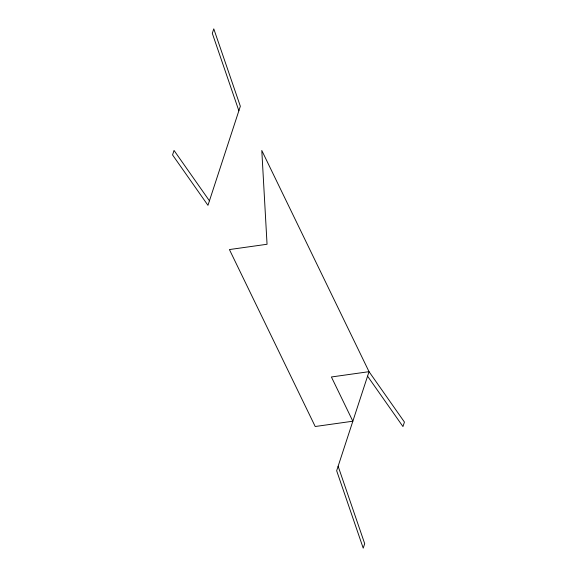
<?xml version="1.0" encoding="UTF-8"?>
<svg xmlns="http://www.w3.org/2000/svg" width="577" height="577" viewBox="0 0 577 577"><rect width="100%" height="100%" fill="white"/><g stroke="black" fill="none" stroke-linecap="round" stroke-linejoin="round"><path stroke-width="0.87" d="M367.563 376.175L402.962 426.562L404.434 422.061L369.035 371.675L261.792 150.489L267.05 244.266L229.415 249.56L315.208 426.511L352.843 421.21L331.4 376.976L369.035 371.675L336.658 470.745L363.221 548.15L364.693 543.649L338.129 466.238M209.437 200.825L174.038 150.438L172.566 154.939L207.965 205.325L240.342 106.255L213.778 28.85L212.307 33.351L238.871 110.762"/></g></svg>
